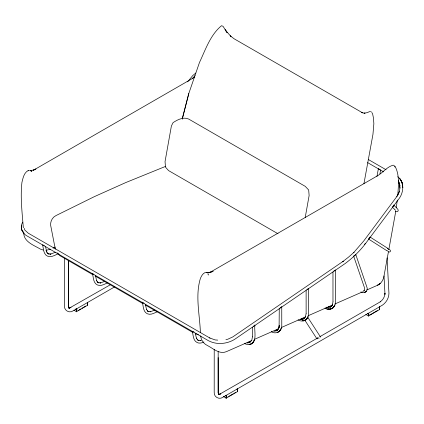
<?xml version="1.0" encoding="UTF-8"?>
<svg xmlns="http://www.w3.org/2000/svg" width="424" height="424" viewBox="0 0 424 424"><rect width="100%" height="100%" fill="white"/><g stroke="black" fill="none" stroke-linecap="round" stroke-linejoin="round"><path stroke-width="0.64" d="M64.501 258.237L64.48 305.778C63.844 310.447 69.541 313.659 73.235 310.781L114.528 286.942M214.221 349.296L214.2 392.216C213.564 396.885 219.261 400.102 222.96 397.219L382.374 305.185C386.238 302.588 388.893 298.035 388.951 293.35L387.054 257.856M252.407 336.789L252.407 327.349M279.262 308.28L279.103 326.92L279.305 325.25L278.621 328.584L277.863 329.586L276.755 330.757L273.999 331.298M306.123 313.182L306.128 290.541M332.973 301.4L332.978 272.086M22.732 222.149C19.536 227.01 22.159 233.518 27.125 236.004L208.428 340.684C216.569 345.03 226.93 344.134 234.673 339.327L345.009 263.649C353.038 257.702 360.289 250.69 366.219 242.634L398.91 198.845C403.781 192.57 404.798 181.806 397.717 176.707M355.646 254.268L354.681 255.725L353.865 255.911M397.829 195.082C398.359 185.564 399.752 175.022 395.051 166.293M398.157 194.393C400.346 190.122 400.542 184.954 398.322 180.656L399.996 185.723M21.38 225.748L21.677 229.755L23.908 233.195L21.677 229.755L21.55 228.038M281.647 306.806L280.063 307.962M395.746 211.396L388.824 249.651M396.27 207.612L397.32 200.043M254.49 325.038L254.866 325.462L253.245 326.379M305.201 217.576L309.128 195.533L308.683 190.016L305.238 186.353L188.707 119.07C183.449 116.558 177.555 119.732 173.093 122.6L171.397 125.96L165.042 161.618L165.493 167.136L167.862 169.844L168.932 170.798L278.038 233.788M379.925 173.861L380.635 169.976M388.469 251.596L383.826 276.92C383.126 280.386 380.943 283.672 377.673 285.161L380.153 283.439L377.731 285.172L366.829 289.963M363.925 183.756L372.956 134.36L373.857 123.718L373.454 117.941L372.606 113.86L371.774 112.424M376.952 176.464L378.383 168.667L380.015 169.627M252.466 336.815L251.75 340.329L249.879 342.502L247.102 343.053M305.466 316.749L303.589 318.922L300.733 319.595L303.589 318.922L304.708 317.746L305.466 316.749L306.17 313.288M326.019 307.177L327.72 307.723L330.471 307.177L332.337 304.999L333.02 301.665M182.293 119.16L188.786 93.534L199.471 62.498C205.513 49.698 210.299 34.938 221.508 25.721L223.024 26.293L227.063 32.558L225.086 29.706L230.9 36.496M182.198 118.815L188.786 93.534M107.606 282.829C104.527 284.122 100.88 286.534 97.419 284.965C93.153 283.073 93.492 277.407 92.501 273.671L92.57 273.507M157.516 311.645C154.437 312.939 150.79 315.35 147.329 313.781C143.063 311.889 143.402 306.218 142.411 302.487L142.634 302.148M369.776 237.419L368.679 238.993M225.928 339.566L227.821 339.216L232.792 336.91L343.265 261.237L342.528 261.799L348.417 257.214L354.035 252.285L353.616 252.672L363.744 240.954L396.795 196.598L399.397 191.436M75.689 309.218L76.606 309.043L76.633 311.476L76.649 309.032C75.09 316.145 78.716 307.426 75.652 309.096M225.42 395.661L226.337 395.486L226.363 397.919L226.379 395.481C224.858 402.588 228.404 393.843 225.377 395.544M365.806 314.38L368.498 315.981L368.604 313.378L367.608 313.569M332.665 304.172L331.738 305.715L329.999 306.711L328.213 306.738M396.795 196.598L397.818 194.945M364.274 290.329L363.617 291.219L364.603 289.714L364.285 287.138L353.627 256.07M187.662 81.853L192.793 75.514L195.819 73.045M364.55 244.372L365.371 243.376M276.755 330.757L279.246 327.286L278.006 329.31L276.342 330.28M330.471 307.177L332.337 304.999M192.157 78.689L195.098 75.61M379.353 306.939L379.697 306.971L379.65 309.531L368.541 315.949M76.166 309.303L76.68 308.99M380.18 301.83C382.999 299.916 384.886 296.641 384.955 293.217L384.981 294.357L384.012 275.955M76.622 311.598L87.731 305.179L87.583 302.445M335.358 269.971L333.778 271.127M76.362 311.629L73.919 310.114M226.093 398.078L223.649 396.562L223.83 396.774M237.117 389.126L237.504 388.994L236.905 389.163M379.305 307.029L379.697 306.902L379.549 309.594M79.129 309.939L80.82 308.948M81.943 308.28L84.758 306.621A1.479 0.853 0 0 0 85.6 306.038M229.421 396.053L233.359 393.732M370.491 314.624L376.676 310.972A1.479 0.853 0 0 0 377.349 310.633M28.291 170.475C23.961 172.658 22.991 178.112 21.931 182.394C20.241 197.483 22.175 212.694 23.32 227.773M304.867 317.449L303.139 318.456L301.321 318.488M194.786 77.126L33.226 170.337L35.971 169.038L30.963 170.745M110.579 284.621L69.366 308.1M318.011 337.758L219.086 394.537M319.728 336.767L380.54 301.687M226.352 398.041L237.456 391.628L237.519 389.041L237.355 391.686M392.529 207.023L393.461 206.032L393.689 204.983L397.882 209.302L398.216 210.368L397.956 211.179L396.991 211.756L395.354 211.428M87.63 305.243L87.535 302.588M200.393 332.66C199.842 314.788 195.035 295.941 200.404 278.42C201.538 275.823 203.319 272.224 206.663 272.378L208.529 272.817L211.555 271.482L377.111 176.018C382.718 172.897 386.868 166.844 393.202 165.169L394.352 165.646M50.599 249.185L45.85 250.377M53.026 248.119L55.449 247.054M55.576 252.222L50.297 254.177L50.981 254.093L48.389 253.849L49.184 254.114L47.446 253.128L48.034 253.637L46.529 251.554L46.82 252.216L45.548 246.779M104.315 281.541L100.202 282.988L100.886 282.909L98.294 282.66L99.089 282.925L97.35 281.939L97.933 282.448L96.433 280.365L96.725 281.033L95.453 275.589M154.808 310.103L150.112 311.804L150.796 311.719L148.204 311.476L148.999 311.741L147.255 310.755L147.844 311.264L146.344 309.181L146.635 309.843L145.363 304.406M251.766 340.514L226.326 351.687C219.335 354.544 213.283 348.512 207.559 345.597C203.711 343.922 200.971 340.075 200.695 335.893M254.188 339.449L278.409 328.807M281.441 327.476L305.057 317.099M308.084 315.769L332.31 305.126M334.732 304.061L362.589 291.823M58.284 253.764C55.014 255.047 51.198 257.803 47.515 256.154C43.253 254.262 43.587 248.591 42.596 244.86L44.303 245.581M203.923 341.983C201.893 343.016 199.386 343.572 197.234 342.592C192.968 340.7 193.307 335.034 192.316 331.298M369.845 111.538L366.908 112.715L364.009 113.139L365.011 113.303L361.624 112.572L362.573 112.832L234.085 38.764L230.243 35.812L230.963 36.586M69.446 308.057L71.068 307.411L69.335 307.819L69.912 308.02L68.831 307.49L69.229 308.02L68.471 306.117L68.412 260.643M219.166 394.495L220.793 393.854L219.054 394.262L219.632 394.458L218.551 393.928L218.954 394.463L218.19 392.56L218.148 357.575M165.408 166.457L125.796 182.553L94.319 196.657L55.995 215.583C52.311 217.364 50.212 221.407 50.679 225.441L55.3 249.142M306.923 289.544L308.608 288.468L308.651 313.23C309.435 318.959 302.847 323.183 298.083 319.844M208.529 272.817L213.134 271.424L208.253 272.86M248.533 342.263L250.208 341.908M201.294 340.355L200.017 340.615L200.7 340.536L198.109 340.286L198.898 340.551L197.16 339.566L197.748 340.075L196.248 337.992L196.54 338.659L195.268 333.216M303.902 318.302L302.206 318.62L303.457 318.466M275.393 330.45L277.641 330.031M367.703 313.484C369.103 312.493 369.076 315.679 368.281 315.986M28.127 170.755L28.901 170.713M30.857 170.952L31.933 170.893L30.221 170.591M324.964 308.078C329.766 311.545 336.227 307.172 335.485 301.528L335.479 270.168M249.158 344.341C258.057 343.604 253.891 330.397 254.893 325.303M302.286 320.756C304.962 321.339 306.912 319.166 307.819 316.914L306.351 319.463L303.987 320.777L302.794 320.751M249.137 344.33C251.655 344.723 253.271 342.47 254.13 340.43L252.667 343.011C250.33 345.083 246.869 344.882 244.309 343.392M68.826 307.808L69.711 307.829M218.546 394.251L219.431 394.267M198.416 334.457L195.162 333.789M144.118 303.208L142.411 302.487M194.022 332.019L192.417 331.414M217.713 340.112L215.18 339.937L209.435 337.854M319.139 338.114L317.592 338.071L316.935 338.341L317.014 338.967L304.814 320.141M326.565 308.831L328.759 309.229M43.206 250.017L40.524 249.164C33.851 245.199 23.32 241.77 23.712 232.262M29.627 170.263L31.826 171.084L30.756 170.755M93.868 274.37L92.501 273.671M360.819 291.951C364.598 294.553 368.88 290.202 366.643 286.375L355.736 254.416M370.475 111.486L371.217 111.793M388.352 251.808L389.751 252.01L390.35 251.49L390.536 250.701L389.598 249.487M206.663 272.378L207.765 272.886L207.49 272.754M271.291 331.679C276.05 335.024 282.511 330.794 281.774 325.118L281.748 306.907M368.313 159.504L386.079 169.759M367.64 162.636L383.672 171.895M210.044 338.129L28.281 233.205L24.815 230.062L24.29 228.409M92.904 274.731L59.768 255.593L57.07 252.762M95.188 276.05L142.602 303.436M145.459 305.084L192.878 332.469M369.945 236.979L388.008 248.469M368.398 238.956L386.502 250.473M387.356 248.321L388.972 249.503M386.81 250.452L387.833 251.146M392.211 207.002L394.559 209.318M320.173 336.561L320.464 337.128M207.802 273.999L208.741 275.033M394.781 209.451L395.619 210.431M394.309 166.197L394.993 167.035M307.464 316.839L320.364 336.767M398.443 182.278L399.318 183.793L400.012 188.219M218.19 392.56L218.535 394.665L218.19 392.317L218.174 351.597M68.471 306.117L68.815 308.221L68.471 305.879L68.45 260.564M228.298 396.721A1.473 0.853 0.1 0 1 227.953 396.891M235.331 392.481A1.479 0.853 0 0 1 235.161 392.725M234.869 392.926A1.479 0.853 0 0 1 234.488 393.069M370.147 314.794A1.473 0.853 0.1 0 1 369.728 314.894M78.567 310.273A1.473 0.853 0.1 0 1 78.223 310.442M368.573 313.384L368.557 315.827L368.53 313.394M280.995 328.717L279.527 331.282L277.206 332.596L279.527 331.282L280.995 328.717M334.69 305.185C333.768 308.153 330.895 309.663 327.906 308.958L330.879 309.027L333.211 307.734L334.69 305.185M366.278 291.564L364.661 292.306L366.278 291.564M400.643 179.818L399.493 178.223L402.047 182.553L402.774 187.705L402.047 182.553L400.643 179.818"/></g></svg>
